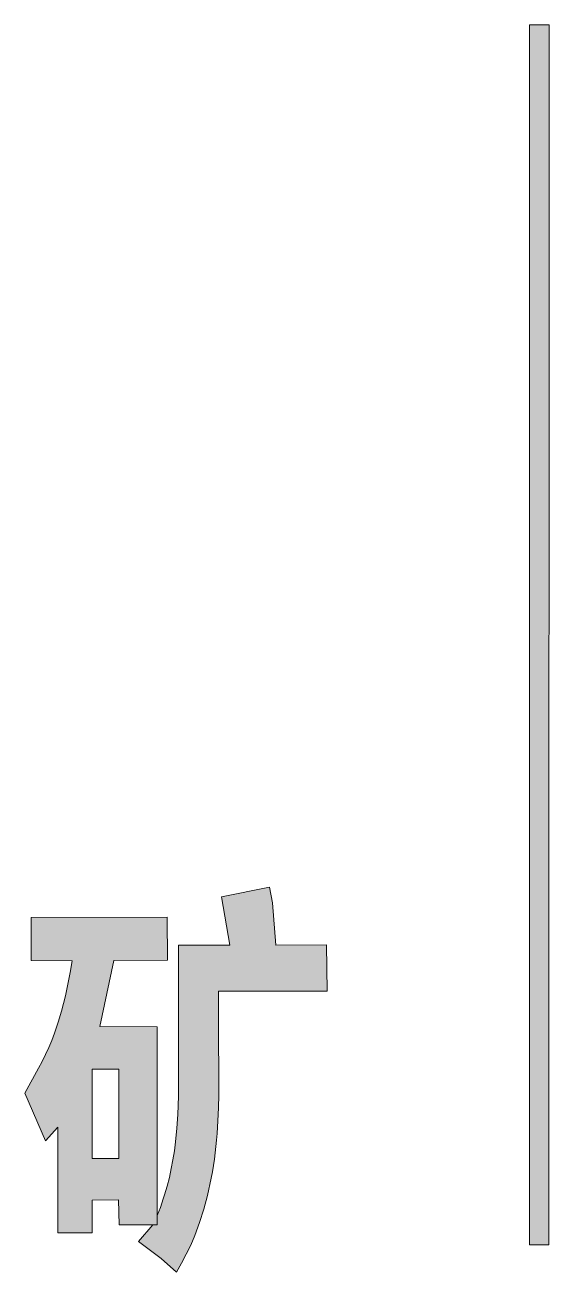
# Model space of a CAD drawing. Header units: millimetres. Extents: x 48 to 11980, y 100 to 8500.
# Drawn here: x 11235.1 to 11349.7, y 3840 to 4112.3 of the extents above; entities that cross this region are included whole.
import ezdxf

# ---------------------------------------------------------------- set-up
doc = ezdxf.new("R2010")
doc.units = ezdxf.units.MM
doc.linetypes.add('XKITLINE00', pattern=[0])
doc.layers.add('OtherObjectType', color=1, linetype='Continuous', lineweight=0)

# ---------------------------------------------------------------- blocks, each defined once
blk = doc.blocks.new('*A5')
at = {"layer": 'OtherObjectType'}
for points in [[(11349.63, 3845.91), (11345.38, 3845.92), (11345.35, 4112.26), (11349.67, 4112.26)], [(11249.78, 3864.8), (11255.65, 3864.76), (11255.66, 3884.27), (11266.23, 3917.47), (11266.25, 3908.06), (11254.52, 3908.02), (11251.45, 3893.63), (11264.02, 3893.51), (11263.99, 3850.28), (11255.73, 3850.29), (11255.54, 3855.75), (11249.79, 3855.71), (11249.78, 3848.54), (11242.33, 3848.56), (11242.28, 3871.64), (11239.62, 3868.68), (11235.11, 3879.05), (11238.11, 3884.51), (11238.9, 3885.97), (11239.64, 3887.47), (11240.33, 3889), (11240.97, 3890.55), (11241.57, 3892.13), (11242.39, 3894.54), (11243.12, 3896.99), (11243.97, 3900.32), (11245.02, 3905.39), (11245.46, 3907.95), (11236.48, 3908.02), (11236.46, 3917.43), (11266.23, 3917.47), (11301.04, 3911.43), (11289.93, 3911.36), (11289.22, 3920.62), (11288.53, 3924.06), (11278.05, 3921.94), (11279.88, 3911.33), (11268.7, 3911.35), (11268.7, 3880.39), (11268.68, 3878.4), (11268.55, 3874.42), (11268.34, 3871.43), (11268.04, 3868.46), (11267.78, 3866.49), (11267.47, 3864.53), (11267.1, 3862.59), (11266.68, 3860.66), (11266.19, 3858.76), (11265.93, 3857.82), (11265.65, 3856.89), (11265.35, 3855.96), (11265.04, 3855.04), (11264.71, 3854.13), (11264.36, 3853.23), (11263.99, 3852.33), (11263.99, 3850.28), (11263.08, 3850.28), (11259.91, 3846.66), (11264.91, 3842.98), (11268.23, 3840), (11269.34, 3841.91), (11270.38, 3843.88), (11271.34, 3845.9), (11272.23, 3847.98), (11273.29, 3850.82), (11274.21, 3853.73), (11275.01, 3856.7), (11275.83, 3860.47), (11276.09, 3861.86), (11276.32, 3863.25), (11276.52, 3864.64), (11276.7, 3866.04), (11276.86, 3867.43), (11277, 3868.83), (11277.12, 3870.23), (11277.21, 3871.64), (11277.3, 3873.04), (11277.41, 3875.86), (11277.48, 3878.68), (11277.39, 3895.65), (11277.44, 3901.29), (11301.13, 3901.29), (11301.04, 3911.43), (11266.23, 3917.47), (11255.66, 3884.27), (11249.82, 3884.33)]]:
    blk.add_hatch(color=7, dxfattribs=at).paths.add_polyline_path(points, flags=17)
at = {"layer": 'OtherObjectType', "color": 7, "linetype": 'XKITLINE00', "lineweight": 0}
for p, q in [((11349.67, 4112.26), (11345.35, 4112.26)), ((11345.35, 4112.26), (11345.38, 3845.92)), ((11345.38, 3845.92), (11345.35, 4112.26)), ((11345.35, 4112.26), (11349.67, 4112.26)), ((11349.63, 3845.91), (11349.67, 4112.26)), ((11349.67, 4112.26), (11349.63, 3845.91)), ((11278.05, 3921.94), (11288.53, 3924.06)), ((11288.53, 3924.06), (11278.05, 3921.94)), ((11288.53, 3924.06), (11289.22, 3920.62)), ((11289.22, 3920.62), (11288.53, 3924.06)), ((11279.88, 3911.33), (11278.05, 3921.94)), ((11278.05, 3921.94), (11279.88, 3911.33)), ((11289.22, 3920.62), (11289.93, 3911.36)), ((11289.93, 3911.36), (11289.22, 3920.62)), ((11236.46, 3917.43), (11266.23, 3917.47)), ((11266.23, 3917.47), (11236.46, 3917.43)), ((11236.48, 3908.02), (11236.46, 3917.43)), ((11236.46, 3917.43), (11236.48, 3908.02)), ((11266.23, 3917.47), (11266.25, 3908.06)), ((11266.25, 3908.06), (11266.23, 3917.47)), ((11268.7, 3880.39), (11268.7, 3911.35)), ((11268.7, 3911.35), (11279.88, 3911.33)), ((11279.88, 3911.33), (11268.7, 3911.35)), ((11268.7, 3911.35), (11268.7, 3880.39)), ((11289.93, 3911.36), (11301.04, 3911.43)), ((11301.04, 3911.43), (11289.93, 3911.36)), ((11301.04, 3911.43), (11301.13, 3901.29)), ((11301.13, 3901.29), (11301.04, 3911.43)), ((11245.46, 3907.95), (11236.48, 3908.02)), ((11236.48, 3908.02), (11245.46, 3907.95)), ((11245.02, 3905.39), (11245.46, 3907.95)), ((11245.46, 3907.95), (11245.02, 3905.39)), ((11254.52, 3908.02), (11251.45, 3893.63)), ((11251.45, 3893.63), (11254.52, 3908.02)), ((11266.25, 3908.06), (11254.52, 3908.02)), ((11254.52, 3908.02), (11266.25, 3908.06)), ((11243.97, 3900.32), (11245.02, 3905.39)), ((11245.02, 3905.39), (11243.97, 3900.32)), ((11243.12, 3896.99), (11243.97, 3900.32)), ((11243.97, 3900.32), (11243.12, 3896.99)), ((11277.44, 3901.29), (11277.39, 3895.65)), ((11277.39, 3895.65), (11277.44, 3901.29)), ((11301.13, 3901.29), (11277.44, 3901.29)), ((11277.44, 3901.29), (11301.13, 3901.29)), ((11242.39, 3894.54), (11243.12, 3896.99)), ((11243.12, 3896.99), (11242.39, 3894.54)), ((11241.57, 3892.13), (11242.39, 3894.54)), ((11242.39, 3894.54), (11241.57, 3892.13)), ((11251.45, 3893.63), (11264.02, 3893.51)), ((11264.02, 3893.51), (11251.45, 3893.63)), ((11263.99, 3850.28), (11264.02, 3893.51)), ((11264.02, 3893.51), (11263.99, 3852.33)), ((11277.39, 3895.65), (11277.48, 3878.68)), ((11277.48, 3878.68), (11277.39, 3895.65)), ((11240.97, 3890.55), (11241.57, 3892.13)), ((11241.57, 3892.13), (11240.97, 3890.55)), ((11239.64, 3887.47), (11240.33, 3889)), ((11240.33, 3889), (11239.64, 3887.47)), ((11240.33, 3889), (11240.97, 3890.55)), ((11240.97, 3890.55), (11240.33, 3889)), ((11238.11, 3884.51), (11238.9, 3885.97)), ((11238.9, 3885.97), (11238.11, 3884.51)), ((11238.9, 3885.97), (11239.64, 3887.47)), ((11239.64, 3887.47), (11238.9, 3885.97)), ((11235.11, 3879.05), (11238.11, 3884.51)), ((11238.11, 3884.51), (11235.11, 3879.05)), ((11249.78, 3864.8), (11249.82, 3884.33)), ((11249.82, 3884.33), (11249.78, 3864.8)), ((11249.82, 3884.33), (11255.66, 3884.27)), ((11255.66, 3884.27), (11249.82, 3884.33)), ((11255.66, 3884.27), (11255.65, 3864.76)), ((11255.65, 3864.76), (11255.66, 3884.27)), ((11268.68, 3878.4), (11268.7, 3880.39)), ((11268.7, 3880.39), (11268.68, 3878.4)), ((11239.62, 3868.68), (11235.11, 3879.05)), ((11235.11, 3879.05), (11239.62, 3868.68)), ((11268.55, 3874.42), (11268.68, 3878.4)), ((11268.68, 3878.4), (11268.55, 3874.42)), ((11277.48, 3878.68), (11277.41, 3875.86)), ((11277.41, 3875.86), (11277.48, 3878.68)), ((11268.34, 3871.43), (11268.55, 3874.42)), ((11268.55, 3874.42), (11268.34, 3871.43)), ((11277.41, 3875.86), (11277.3, 3873.04)), ((11277.3, 3873.04), (11277.41, 3875.86)), ((11242.28, 3871.64), (11239.62, 3868.68)), ((11239.62, 3868.68), (11242.28, 3871.64)), ((11242.33, 3848.56), (11242.28, 3871.64)), ((11242.28, 3871.64), (11242.33, 3848.56)), ((11277.21, 3871.64), (11277.12, 3870.23)), ((11277.12, 3870.23), (11277.21, 3871.64)), ((11277.3, 3873.04), (11277.21, 3871.64)), ((11277.21, 3871.64), (11277.3, 3873.04)), ((11268.04, 3868.46), (11268.34, 3871.43)), ((11268.34, 3871.43), (11268.04, 3868.46)), ((11277.12, 3870.23), (11277, 3868.83)), ((11277, 3868.83), (11277.12, 3870.23)), ((11267.47, 3864.53), (11267.78, 3866.49)), ((11267.78, 3866.49), (11267.47, 3864.53)), ((11267.78, 3866.49), (11268.04, 3868.46)), ((11268.04, 3868.46), (11267.78, 3866.49)), ((11276.86, 3867.43), (11276.7, 3866.04)), ((11276.7, 3866.04), (11276.86, 3867.43)), ((11277, 3868.83), (11276.86, 3867.43)), ((11276.86, 3867.43), (11277, 3868.83)), ((11255.65, 3864.76), (11249.78, 3864.8)), ((11249.78, 3864.8), (11255.65, 3864.76)), ((11267.1, 3862.59), (11267.47, 3864.53)), ((11267.47, 3864.53), (11267.1, 3862.59)), ((11276.52, 3864.64), (11276.32, 3863.25)), ((11276.32, 3863.25), (11276.52, 3864.64)), ((11276.7, 3866.04), (11276.52, 3864.64)), ((11276.52, 3864.64), (11276.7, 3866.04)), ((11266.68, 3860.66), (11267.1, 3862.59)), ((11267.1, 3862.59), (11266.68, 3860.66)), ((11276.09, 3861.86), (11275.83, 3860.47)), ((11275.83, 3860.47), (11276.09, 3861.86)), ((11276.32, 3863.25), (11276.09, 3861.86)), ((11276.09, 3861.86), (11276.32, 3863.25)), ((11265.93, 3857.82), (11266.19, 3858.76)), ((11266.19, 3858.76), (11265.93, 3857.82)), ((11266.19, 3858.76), (11266.68, 3860.66)), ((11266.68, 3860.66), (11266.19, 3858.76)), ((11275.83, 3860.47), (11275.01, 3856.7)), ((11275.01, 3856.7), (11275.83, 3860.47)), ((11249.79, 3855.71), (11249.78, 3848.54)), ((11249.78, 3848.54), (11249.79, 3855.71)), ((11255.54, 3855.75), (11249.79, 3855.71)), ((11249.79, 3855.71), (11255.54, 3855.75)), ((11255.73, 3850.29), (11255.54, 3855.75)), ((11255.54, 3855.75), (11255.73, 3850.29)), ((11265.04, 3855.04), (11265.35, 3855.96)), ((11265.35, 3855.96), (11265.04, 3855.04)), ((11265.35, 3855.96), (11265.65, 3856.89)), ((11265.65, 3856.89), (11265.35, 3855.96)), ((11265.65, 3856.89), (11265.93, 3857.82)), ((11265.93, 3857.82), (11265.65, 3856.89)), ((11275.01, 3856.7), (11274.21, 3853.73)), ((11274.21, 3853.73), (11275.01, 3856.7)), ((11263.99, 3852.33), (11264.36, 3853.23)), ((11264.36, 3853.23), (11263.99, 3852.33)), ((11264.36, 3853.23), (11264.71, 3854.13)), ((11264.71, 3854.13), (11264.36, 3853.23)), ((11264.71, 3854.13), (11265.04, 3855.04)), ((11265.04, 3855.04), (11264.71, 3854.13)), ((11274.21, 3853.73), (11273.29, 3850.82)), ((11273.29, 3850.82), (11274.21, 3853.73)), ((11263.08, 3850.28), (11255.73, 3850.29)), ((11255.73, 3850.29), (11263.99, 3850.28)), ((11259.91, 3846.66), (11263.08, 3850.28)), ((11263.08, 3850.28), (11259.91, 3846.66)), ((11273.29, 3850.82), (11272.23, 3847.98)), ((11272.23, 3847.98), (11273.29, 3850.82)), ((11249.78, 3848.54), (11242.33, 3848.56)), ((11242.33, 3848.56), (11249.78, 3848.54)), ((11272.23, 3847.98), (11271.34, 3845.9)), ((11271.34, 3845.9), (11272.23, 3847.98)), ((11264.91, 3842.98), (11259.91, 3846.66)), ((11259.91, 3846.66), (11264.91, 3842.98)), ((11271.34, 3845.9), (11270.38, 3843.88)), ((11270.38, 3843.88), (11271.34, 3845.9)), ((11345.38, 3845.92), (11349.63, 3845.91)), ((11349.63, 3845.91), (11345.38, 3845.92)), ((11268.23, 3840), (11264.91, 3842.98)), ((11264.91, 3842.98), (11268.23, 3840)), ((11269.34, 3841.91), (11268.23, 3840)), ((11268.23, 3840), (11269.34, 3841.91)), ((11270.38, 3843.88), (11269.34, 3841.91)), ((11269.34, 3841.91), (11270.38, 3843.88))]:
    blk.add_line(p, q, dxfattribs=at)

msp = doc.modelspace()

# ---------------------------------------------------------------- block references
at = {"lineweight": 0}
msp.add_blockref('*A5', (0, 0), dxfattribs=at)

doc.saveas('drawing.dxf')
